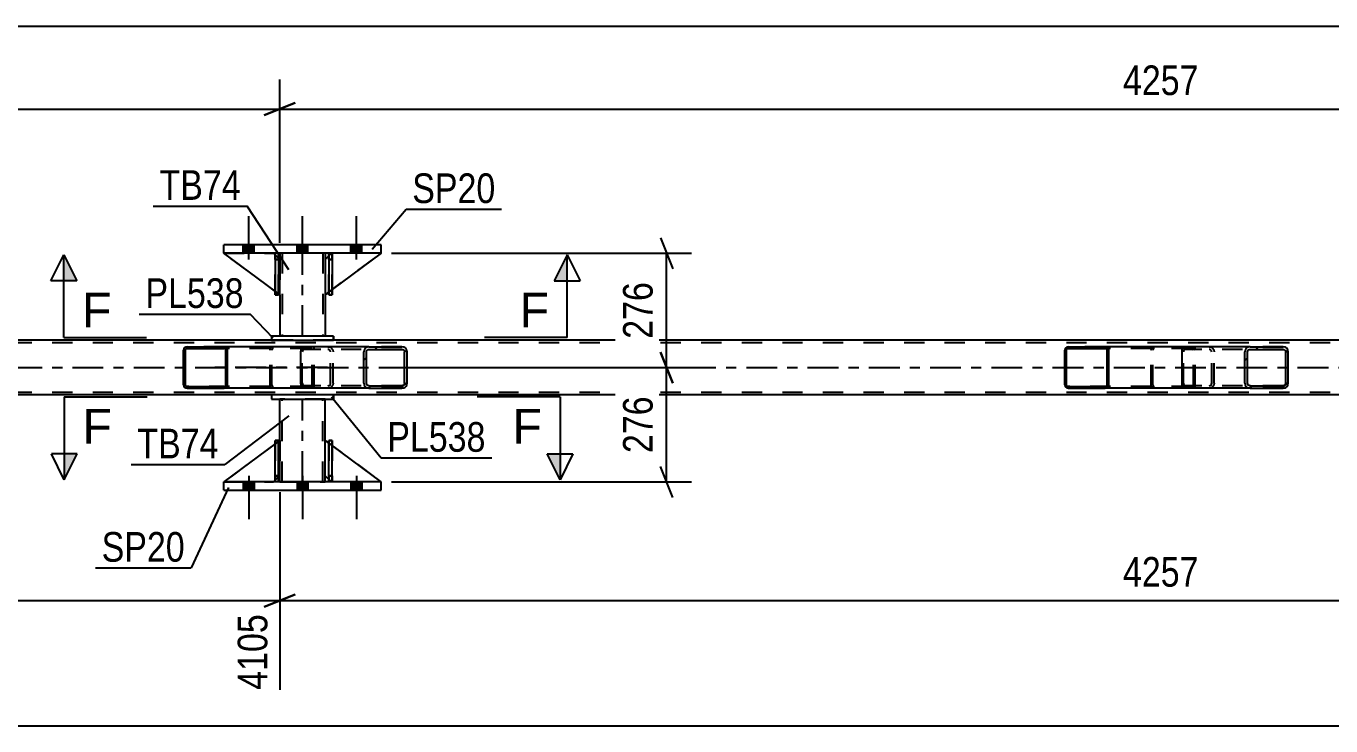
# Model space of a CAD drawing. Header units: millimetres. Extents: x -74 to 767, y -439 to 155.
# Drawn here: x 160.7 to 286.8, y -247.6 to -180 of the extents above; entities that cross this region are included whole.
import ezdxf

# ---------------------------------------------------------------- set-up
doc = ezdxf.new("R2010")
doc.units = ezdxf.units.MM
doc.linetypes.add('DXK_LINE_DOT2', pattern=[3.9198, 1.9599, -1.9599])
doc.linetypes.add('DXK_LINE_DOT3', pattern=[5.9187, 2.979, -0.9799, 0.9799, -0.9799])
doc.styles.add('Arial', font='arial.ttf', dxfattribs={"height": 0.2})
doc.styles.add('Arial Narrow', font='ARIALN.TTF', dxfattribs={"height": 0.2})

# ---------------------------------------------------------------- blocks, each defined once
blk = doc.blocks.new('Part-814185030-5312 - 5260')
at = {"color": 7, "linetype": 'DXK_LINE_DOT2'}
for p, q in [((185.12, -220.03), (184.8, -220.03)), ((184.8, -223.43), (184.8, -220.03)), ((184.8, -224.03), (184.8, -220.03)), ((185.12, -220.03), (185.12, -223.43)), ((185.12, -224.03), (185.12, -220.03)), ((185.12, -223.43), (184.8, -223.43)), ((184.8, -224.03), (184.8, -223.43)), ((185.12, -224.03), (184.8, -224.03)), ((185.12, -223.43), (185.12, -224.03)), ((185.12, -224.03), (185.12, -224.03))]:
    blk.add_line(p, q, dxfattribs=at)
blk = doc.blocks.new('Part-814185030-5344 - 5260')
at = {"color": 7, "linetype": 'DXK_LINE_DOT2'}
for p, q in [((190.25, -201.95), (189.65, -202.55)), ((189.65, -205.95), (195.05, -201.95)), ((189.65, -202.55), (189.65, -205.95)), ((195.05, -201.95), (190.25, -201.95))]:
    blk.add_line(p, q, dxfattribs=at)
blk = doc.blocks.new('Part-814185030-5385 - 5260')
at = {"color": 2, "linetype": 'Continuous'}
for p, q in [((185.25, -220.03), (185.25, -216.03)), ((189.65, -220.03), (189.65, -216.03)), ((185.25, -224.03), (185.25, -223.43)), ((189.65, -224.03), (189.65, -223.43))]:
    blk.add_line(p, q, dxfattribs=at)
at = {"color": 7, "linetype": 'DXK_LINE_DOT2'}
for p, q in [((189.65, -216.03), (185.25, -216.03)), ((185.49, -224.03), (185.49, -216.03)), ((189.41, -224.03), (189.41, -216.03)), ((185.25, -223.43), (185.25, -220.03)), ((189.65, -223.43), (189.65, -220.03)), ((185.25, -224.03), (189.65, -224.03))]:
    blk.add_line(p, q, dxfattribs=at)
at = {"color": 7, "linetype": 'DXK_LINE_DOT3'}
blk.add_line((187.45, -224.03), (187.45, -216.03), dxfattribs=at)
blk = doc.blocks.new('Part-814185030-5314 - 5260')
at = {"color": 2, "linetype": 'Continuous'}
for p, q in [((184.8, -224.03), (184.8, -220.03)), ((184.8, -220.03), (185.12, -220.03)), ((185.12, -224.03), (185.12, -220.03)), ((184.8, -224.03), (184.8, -224.03)), ((185.12, -224.03), (184.8, -224.03))]:
    blk.add_line(p, q, dxfattribs=at)
at = {"color": 7, "linetype": 'DXK_LINE_DOT2'}
for p, q in [((184.8, -220.03), (184.8, -223.43)), ((185.12, -223.43), (185.12, -220.03)), ((184.8, -223.43), (184.8, -224.03)), ((184.8, -223.43), (185.12, -223.43)), ((185.12, -224.03), (185.12, -223.43)), ((185.12, -224.03), (185.12, -224.03))]:
    blk.add_line(p, q, dxfattribs=at)
blk = doc.blocks.new('Part-814185030-5380 - 5260')
at = {"color": 2, "linetype": 'Continuous'}
for p, q in [((184.45, -215.63), (184.45, -216.03)), ((190.45, -215.63), (184.45, -215.63)), ((184.45, -216.03), (190.45, -216.03)), ((190.45, -215.63), (190.45, -216.03)), ((190.45, -215.63), (190.45, -215.63)), ((190.45, -216.03), (190.45, -216.03))]:
    blk.add_line(p, q, dxfattribs=at)
at = {"color": 7, "linetype": 'DXK_LINE_DOT2'}
for p, q in [((184.45, -215.63), (184.45, -216.03)), ((190.45, -216.03), (190.45, -215.63)), ((190.45, -215.63), (190.45, -215.63)), ((190.45, -216.03), (190.45, -216.03))]:
    blk.add_line(p, q, dxfattribs=at)
blk = doc.blocks.new('Part-814185030-5315 - 5260')
at = {"color": 7, "linetype": 'DXK_LINE_DOT2'}
for p, q in [((185.25, -220.03), (179.85, -224.03)), ((185.25, -223.43), (185.25, -220.03)), ((185.25, -220.03), (185.25, -223.43)), ((179.85, -224.03), (184.65, -224.03)), ((184.65, -224.03), (185.25, -223.43)), ((185.25, -223.43), (184.65, -224.03)), ((185.25, -223.43), (185.25, -223.43))]:
    blk.add_line(p, q, dxfattribs=at)
blk = doc.blocks.new('Part-814185030-5316 - 5260')
at = {"color": 2, "linetype": 'Continuous'}
for p, q in [((184.8, -220.36), (179.85, -224.03)), ((185.25, -220.03), (185.12, -220.12)), ((185.25, -223.43), (185.25, -220.03)), ((184.8, -223.87), (184.65, -224.03)), ((185.25, -223.43), (185.12, -223.55)), ((185.25, -223.43), (185.25, -223.43))]:
    blk.add_line(p, q, dxfattribs=at)
at = {"color": 7, "linetype": 'DXK_LINE_DOT2'}
for p, q in [((185.12, -220.12), (184.8, -220.36)), ((185.25, -223.43), (185.25, -220.03)), ((179.85, -224.03), (184.65, -224.03)), ((185.25, -223.43), (184.65, -224.03)), ((185.12, -223.55), (184.8, -223.87))]:
    blk.add_line(p, q, dxfattribs=at)
blk = doc.blocks.new('Part-814185030-5317 - 5260')
at = {"color": 7, "linetype": 'DXK_LINE_DOT2'}
for p, q in [((190, -202.55), (190, -201.95)), ((190, -201.95), (190, -201.95)), ((190, -201.95), (190, -205.95)), ((190.32, -201.95), (190, -201.95)), ((190, -205.95), (190, -202.55)), ((190, -202.55), (190.32, -202.55)), ((190.32, -202.55), (190.32, -201.95)), ((190.32, -205.95), (190.32, -201.95)), ((190.32, -202.55), (190.32, -205.95)), ((190, -205.95), (190.32, -205.95))]:
    blk.add_line(p, q, dxfattribs=at)
blk = doc.blocks.new('Part-814185030-5318 - 5260')
at = {"color": 7, "linetype": 'DXK_LINE_DOT2'}
for p, q in [((189.65, -223.43), (189.65, -220.03)), ((189.65, -220.03), (195.05, -224.03)), ((190.25, -224.03), (189.65, -223.43)), ((195.05, -224.03), (190.25, -224.03))]:
    blk.add_line(p, q, dxfattribs=at)
blk = doc.blocks.new('Part-814185030-5319 - 5260')
at = {"color": 2, "linetype": 'Continuous'}
for p, q in [((189.65, -223.43), (189.65, -220.03)), ((190, -220.29), (189.65, -220.03)), ((195.05, -224.03), (190.32, -220.53)), ((190, -223.78), (189.65, -223.43))]:
    blk.add_line(p, q, dxfattribs=at)
at = {"color": 7, "linetype": 'DXK_LINE_DOT2'}
for p, q in [((190.32, -220.53), (190, -220.29)), ((190.25, -224.03), (190, -223.78)), ((195.05, -224.03), (190.25, -224.03)), ((195.05, -224.03), (195.05, -224.03)), ((195.05, -224.03), (195.05, -224.03))]:
    blk.add_line(p, q, dxfattribs=at)
blk = doc.blocks.new('Part-814185030-5403 - 5260')
at = {"color": 2, "linetype": 'Continuous'}
for p, q in [((185.25, -201.95), (185.25, -202.55)), ((189.65, -201.95), (189.65, -202.55)), ((185.25, -205.95), (185.25, -209.95)), ((189.65, -205.95), (189.65, -209.95))]:
    blk.add_line(p, q, dxfattribs=at)
at = {"color": 7, "linetype": 'DXK_LINE_DOT2'}
for p, q in [((189.65, -201.95), (185.25, -201.95)), ((185.25, -202.55), (185.25, -205.95)), ((185.49, -201.95), (185.49, -209.95)), ((189.41, -201.95), (189.41, -209.95)), ((189.65, -202.55), (189.65, -205.95)), ((189.65, -209.95), (185.25, -209.95))]:
    blk.add_line(p, q, dxfattribs=at)
at = {"color": 7, "linetype": 'DXK_LINE_DOT3'}
blk.add_line((187.45, -209.95), (187.45, -201.95), dxfattribs=at)
blk = doc.blocks.new('Part-814185030-5341 - 5260')
at = {"color": 2, "linetype": 'Continuous'}
for p, q in [((185.12, -201.95), (184.8, -201.95)), ((184.8, -201.95), (184.8, -205.95)), ((185.12, -201.95), (185.12, -201.95)), ((185.12, -201.95), (185.12, -205.95)), ((185.12, -205.95), (184.8, -205.95))]:
    blk.add_line(p, q, dxfattribs=at)
at = {"color": 7, "linetype": 'DXK_LINE_DOT2'}
for p, q in [((184.8, -202.55), (184.8, -201.95)), ((185.12, -202.55), (184.8, -202.55)), ((184.8, -202.55), (184.8, -205.95)), ((185.12, -202.55), (185.12, -201.95)), ((185.12, -201.95), (185.12, -201.95)), ((185.12, -205.95), (185.12, -202.55))]:
    blk.add_line(p, q, dxfattribs=at)
blk = doc.blocks.new('Part-814185030-5413 - 5260')
at = {"linetype": 'Continuous'}
h = blk.add_hatch(dxfattribs=at)
h.set_pattern_fill('', scale=0.7, style=0, pattern_type=0)
h.set_pattern_definition([(45, (180.1868, -211.185), (-1.57154, 1.57154), [])])
h.paths.add_polyline_path([(180.21, -211.31), (180.19, -211.19), (180.11, -211.08), (180, -211.01), (179.87, -210.99), (176.3, -210.99), (176.17, -211.01), (176.06, -211.08), (175.98, -211.19), (175.96, -211.31), (175.96, -214.67), (175.98, -214.79), (176.06, -214.89), (176.17, -214.96), (176.3, -214.99), (179.87, -214.99), (180, -214.96), (180.11, -214.89), (180.19, -214.79), (180.21, -214.67)])
h.paths.add_polyline_path([(180.03, -214.73), (179.99, -214.78), (179.94, -214.82), (179.87, -214.83), (176.3, -214.83), (176.23, -214.82), (176.18, -214.78), (176.14, -214.73), (176.13, -214.67), (176.13, -211.31), (176.14, -211.25), (176.18, -211.19), (176.23, -211.16), (176.3, -211.15), (179.87, -211.15), (179.94, -211.16), (179.99, -211.19), (180.03, -211.25), (180.04, -211.31), (180.04, -214.67)])
at = {"color": 2, "linetype": 'Continuous'}
for p, q in [((175.98, -211.19), (175.96, -211.31)), ((175.96, -214.67), (175.96, -211.31)), ((176.13, -211.31), (176.14, -211.25)), ((176.13, -214.67), (176.13, -211.31)), ((176.14, -211.25), (176.18, -211.19)), ((176.3, -210.99), (176.17, -211.01)), ((176.18, -211.19), (176.23, -211.16)), ((176.23, -211.16), (176.3, -211.15)), ((176.3, -210.99), (179.87, -210.99)), ((176.3, -211.15), (179.87, -211.15)), ((187.57, -210.99), (179.87, -210.99)), ((180, -211.01), (179.87, -210.99)), ((179.87, -211.15), (179.94, -211.16)), ((179.94, -211.16), (179.99, -211.19)), ((179.99, -211.19), (180.03, -211.25)), ((180.03, -211.25), (180.04, -211.31)), ((180.04, -214.67), (180.04, -211.31)), ((180.21, -211.31), (180.19, -211.19)), ((180.21, -214.67), (180.21, -211.31)), ((175.96, -214.67), (175.98, -214.79)), ((176.14, -214.73), (176.13, -214.67)), ((176.18, -214.78), (176.14, -214.73)), ((176.17, -214.96), (176.3, -214.99)), ((176.23, -214.82), (176.18, -214.78)), ((176.3, -214.83), (176.23, -214.82)), ((176.3, -214.83), (179.87, -214.83)), ((176.3, -214.99), (179.87, -214.99)), ((179.94, -214.82), (179.87, -214.83)), ((179.87, -214.99), (180, -214.96)), ((187.57, -214.99), (179.87, -214.99)), ((179.99, -214.78), (179.94, -214.82)), ((180.03, -214.73), (179.99, -214.78)), ((180.04, -214.67), (180.03, -214.73)), ((180.19, -214.79), (180.21, -214.67))]:
    blk.add_line(p, q, dxfattribs=at)
at = {"color": 7, "linetype": 'DXK_LINE_DOT2'}
for p, q in [((179.87, -210.99), (176.3, -210.99)), ((188.22, -211.15), (176.3, -211.15)), ((184.31, -211.31), (184.33, -211.19)), ((184.31, -214.67), (184.31, -211.31)), ((184.49, -211.25), (184.48, -211.31)), ((184.48, -214.67), (184.48, -211.31)), ((184.53, -211.19), (184.49, -211.25)), ((184.52, -211.01), (184.65, -210.99)), ((184.58, -211.16), (184.53, -211.19)), ((184.65, -211.15), (184.58, -211.16)), ((188.22, -210.99), (187.57, -210.99)), ((188.22, -210.99), (188.35, -211.01)), ((188.29, -211.16), (188.22, -211.15)), ((188.34, -211.19), (188.29, -211.16)), ((188.38, -211.25), (188.34, -211.19)), ((188.39, -211.31), (188.38, -211.25)), ((188.39, -214.67), (188.39, -211.31)), ((188.54, -211.19), (188.56, -211.28)), ((188.56, -211.28), (188.56, -211.31)), ((188.56, -214.67), (188.56, -211.31)), ((188.22, -214.83), (176.3, -214.83)), ((179.87, -214.99), (176.3, -214.99)), ((184.33, -214.79), (184.31, -214.67)), ((184.48, -214.67), (184.49, -214.73)), ((184.49, -214.73), (184.53, -214.78)), ((184.65, -214.99), (184.52, -214.96)), ((184.53, -214.78), (184.58, -214.82)), ((184.58, -214.82), (184.65, -214.83)), ((188.22, -214.99), (187.57, -214.99)), ((188.22, -214.83), (188.29, -214.82)), ((188.35, -214.96), (188.22, -214.99)), ((188.29, -214.82), (188.34, -214.78)), ((188.34, -214.78), (188.38, -214.73)), ((188.38, -214.73), (188.39, -214.67)), ((188.56, -214.69), (188.54, -214.79)), ((188.56, -214.67), (188.56, -214.69))]:
    blk.add_line(p, q, dxfattribs=at)
at = {"color": 7, "linetype": 'DXK_LINE_DOT3'}
blk.add_line((189.85, -212.99), (178.08, -212.99), dxfattribs=at)
at = {"color": 2, "linetype": 'Continuous'}
for centre, start, end in [((176.28, -211.32), 110.7583, 155.68), ((179.89, -211.32), 24.32, 69.2417), ((176.28, -214.65), 204.32, 249.2417), ((179.89, -214.65), 290.7583, 335.68)]:
    blk.add_arc(centre, 0.331, start, end, dxfattribs=at)
at = {"color": 7, "linetype": 'DXK_LINE_DOT2'}
for centre, start, end in [((184.63, -211.32), 110.7583, 155.68), ((184.63, -214.65), 204.32, 249.2417), ((188.23, -214.65), 290.7583, 335.68)]:
    blk.add_arc(centre, 0.331, start, end, dxfattribs=at)
blk = doc.blocks.new('Part-814185030-5342 - 5260')
at = {"color": 7, "linetype": 'DXK_LINE_DOT2'}
for p, q in [((185.25, -205.95), (179.85, -201.95)), ((179.85, -201.95), (184.65, -201.95)), ((184.65, -201.95), (185.25, -202.55)), ((185.25, -202.55), (184.65, -201.95)), ((185.25, -202.55), (185.25, -205.95)), ((185.25, -202.55), (185.25, -202.55)), ((185.25, -202.55), (185.25, -205.95))]:
    blk.add_line(p, q, dxfattribs=at)
blk = doc.blocks.new('Part-814185030-5343 - 5260')
at = {"color": 2, "linetype": 'Continuous'}
for p, q in [((184.8, -205.62), (179.85, -201.95)), ((184.8, -202.1), (184.65, -201.95)), ((185.25, -202.55), (185.12, -202.42)), ((185.25, -202.55), (185.25, -202.55)), ((185.25, -205.95), (185.25, -202.55)), ((185.12, -205.85), (185.25, -205.95)), ((185.25, -205.95), (185.25, -205.95))]:
    blk.add_line(p, q, dxfattribs=at)
at = {"color": 7, "linetype": 'DXK_LINE_DOT2'}
for p, q in [((184.65, -201.95), (179.85, -201.95)), ((184.65, -201.95), (185.25, -202.55)), ((185.12, -202.42), (184.8, -202.1)), ((185.25, -202.55), (185.25, -205.95)), ((185.12, -205.85), (184.8, -205.62))]:
    blk.add_line(p, q, dxfattribs=at)
blk = doc.blocks.new('Part-814185030-5345 - 5260')
at = {"color": 2, "linetype": 'Continuous'}
for p, q in [((190, -202.19), (189.65, -202.55)), ((189.65, -202.55), (189.65, -205.95)), ((195.05, -201.95), (190.32, -205.45)), ((190, -205.69), (189.65, -205.95))]:
    blk.add_line(p, q, dxfattribs=at)
at = {"color": 7, "linetype": 'DXK_LINE_DOT2'}
for p, q in [((190.25, -201.95), (190, -202.19)), ((195.05, -201.95), (190.25, -201.95)), ((190.32, -205.45), (190, -205.69))]:
    blk.add_line(p, q, dxfattribs=at)
blk = doc.blocks.new('Part-814185030-5364 - 5260')
at = {"linetype": 'Continuous'}
h = blk.add_hatch(dxfattribs=at)
h.set_pattern_fill('', scale=0.7, style=0, pattern_type=0)
h.set_pattern_definition([(45, (265.3212, -211.185), (-1.57154, 1.57154), [])])
h.paths.add_polyline_path([(265.35, -211.31), (265.32, -211.19), (265.25, -211.08), (265.14, -211.01), (265.01, -210.99), (261.43, -210.99), (261.3, -211.01), (261.19, -211.08), (261.12, -211.19), (261.09, -211.31), (261.09, -214.67), (261.12, -214.79), (261.19, -214.89), (261.3, -214.96), (261.43, -214.99), (265.01, -214.99), (265.14, -214.96), (265.25, -214.89), (265.32, -214.79), (265.35, -214.67)])
h.paths.add_polyline_path([(265.16, -214.73), (265.13, -214.78), (265.07, -214.82), (265.01, -214.83), (261.43, -214.83), (261.37, -214.82), (261.31, -214.78), (261.27, -214.73), (261.26, -214.67), (261.26, -211.31), (261.27, -211.25), (261.31, -211.19), (261.37, -211.16), (261.43, -211.15), (265.01, -211.15), (265.07, -211.16), (265.13, -211.19), (265.16, -211.25), (265.18, -211.31), (265.18, -214.67)])
at = {"color": 2, "linetype": 'Continuous'}
for p, q in [((261.12, -211.19), (261.09, -211.31)), ((261.09, -214.67), (261.09, -211.31)), ((261.26, -211.31), (261.27, -211.25)), ((261.26, -214.67), (261.26, -211.31)), ((261.27, -211.25), (261.31, -211.19)), ((261.43, -210.99), (261.3, -211.01)), ((261.31, -211.19), (261.37, -211.16)), ((261.37, -211.16), (261.43, -211.15)), ((261.43, -210.99), (265.01, -210.99)), ((261.43, -211.15), (265.01, -211.15)), ((272.7, -210.99), (265.01, -210.99)), ((265.14, -211.01), (265.01, -210.99)), ((265.01, -211.15), (265.07, -211.16)), ((265.07, -211.16), (265.13, -211.19)), ((265.13, -211.19), (265.16, -211.25)), ((265.16, -211.25), (265.18, -211.31)), ((265.18, -214.67), (265.18, -211.31)), ((265.35, -211.31), (265.32, -211.19)), ((265.35, -214.67), (265.35, -211.31)), ((261.09, -214.67), (261.12, -214.79)), ((261.27, -214.73), (261.26, -214.67)), ((261.31, -214.78), (261.27, -214.73)), ((261.3, -214.96), (261.43, -214.99)), ((261.37, -214.82), (261.31, -214.78)), ((261.43, -214.83), (261.37, -214.82)), ((261.43, -214.83), (265.01, -214.83)), ((261.43, -214.99), (265.01, -214.99)), ((265.07, -214.82), (265.01, -214.83)), ((265.01, -214.99), (265.14, -214.96)), ((272.7, -214.99), (265.01, -214.99)), ((265.13, -214.78), (265.07, -214.82)), ((265.16, -214.73), (265.13, -214.78)), ((265.18, -214.67), (265.16, -214.73)), ((265.32, -214.79), (265.35, -214.67))]:
    blk.add_line(p, q, dxfattribs=at)
at = {"color": 7, "linetype": 'DXK_LINE_DOT2'}
for p, q in [((265.01, -210.99), (261.43, -210.99)), ((273.36, -211.15), (261.43, -211.15)), ((269.44, -211.31), (269.47, -211.19)), ((269.44, -214.67), (269.44, -211.31)), ((269.62, -211.25), (269.61, -211.31)), ((269.61, -214.67), (269.61, -211.31)), ((269.66, -211.19), (269.62, -211.25)), ((269.65, -211.01), (269.78, -210.99)), ((269.72, -211.16), (269.66, -211.19)), ((269.78, -211.15), (269.72, -211.16)), ((273.36, -210.99), (272.7, -210.99)), ((273.36, -210.99), (273.49, -211.01)), ((273.42, -211.16), (273.36, -211.15)), ((273.48, -211.19), (273.42, -211.16)), ((273.51, -211.25), (273.48, -211.19)), ((273.53, -211.31), (273.51, -211.25)), ((273.53, -214.67), (273.53, -211.31)), ((273.67, -211.19), (273.7, -211.31)), ((273.7, -214.67), (273.7, -211.31)), ((273.36, -214.83), (261.43, -214.83)), ((265.01, -214.99), (261.43, -214.99)), ((269.47, -214.79), (269.44, -214.67)), ((269.61, -214.67), (269.62, -214.73)), ((269.62, -214.73), (269.66, -214.78)), ((269.78, -214.99), (269.65, -214.96)), ((269.66, -214.78), (269.67, -214.79)), ((269.67, -214.79), (269.72, -214.82)), ((269.72, -214.82), (269.78, -214.83)), ((273.36, -214.99), (272.7, -214.99)), ((273.36, -214.83), (273.42, -214.82)), ((273.49, -214.96), (273.36, -214.99)), ((273.42, -214.82), (273.48, -214.78)), ((273.48, -214.78), (273.51, -214.73)), ((273.51, -214.73), (273.53, -214.67)), ((273.7, -214.67), (273.67, -214.79))]:
    blk.add_line(p, q, dxfattribs=at)
at = {"color": 2, "linetype": 'Continuous'}
for centre, start, end in [((261.42, -211.32), 110.7583, 155.68), ((265.02, -211.32), 24.32, 69.2417), ((261.42, -214.65), 204.32, 249.2417), ((265.02, -214.65), 290.7583, 335.68)]:
    blk.add_arc(centre, 0.331, start, end, dxfattribs=at)
at = {"color": 7, "linetype": 'DXK_LINE_DOT2'}
for centre, start, end in [((269.77, -211.32), 110.7583, 155.68), ((273.37, -211.32), 24.32, 69.2417), ((269.77, -214.65), 204.32, 249.2417), ((273.37, -214.65), 290.7583, 335.68)]:
    blk.add_arc(centre, 0.331, start, end, dxfattribs=at)
blk = doc.blocks.new('Part-814185030-5480 - 5260')
at = {"linetype": 'Continuous'}
h = blk.add_hatch(dxfattribs=at)
h.set_pattern_fill('', scale=0.7, style=0, pattern_type=0)
h.set_pattern_definition([(45, (282.6533, -211.2838), (-1.57154, 1.57154), [])])
h.paths.add_polyline_path([(282.69, -211.47), (282.65, -211.28), (282.54, -211.13), (282.38, -211.02), (282.19, -210.99), (279, -210.99), (278.81, -211.02), (278.65, -211.13), (278.54, -211.28), (278.5, -211.47), (278.5, -214.51), (278.54, -214.69), (278.65, -214.85), (278.81, -214.95), (279, -214.99), (282.19, -214.99), (282.38, -214.95), (282.54, -214.85), (282.65, -214.69), (282.69, -214.51)])
h.paths.add_polyline_path([(282.42, -214.6), (282.37, -214.68), (282.29, -214.73), (282.19, -214.75), (279, -214.75), (278.91, -214.73), (278.83, -214.68), (278.77, -214.6), (278.75, -214.51), (278.75, -211.47), (278.77, -211.38), (278.83, -211.3), (278.91, -211.25), (279, -211.23), (282.19, -211.23), (282.29, -211.25), (282.37, -211.3), (282.42, -211.38), (282.44, -211.47), (282.44, -214.51)])
at = {"color": 2, "linetype": 'Continuous'}
for p, q in [((272.43, -211.47), (272.45, -211.28)), ((272.43, -214.51), (272.43, -211.47)), ((272.45, -211.28), (272.51, -211.13)), ((272.51, -211.13), (272.6, -211.02)), ((272.6, -211.02), (272.7, -210.99)), ((279, -210.99), (272.7, -210.99)), ((278.54, -211.28), (278.5, -211.47)), ((278.5, -214.51), (278.5, -211.47)), ((278.75, -211.47), (278.77, -211.38)), ((278.75, -214.51), (278.75, -211.47)), ((278.77, -211.38), (278.83, -211.3)), ((279, -210.99), (278.81, -211.02)), ((278.83, -211.3), (278.91, -211.25)), ((278.91, -211.25), (279, -211.23)), ((279, -210.99), (282.19, -210.99)), ((279, -211.23), (282.19, -211.23)), ((282.38, -211.02), (282.19, -210.99)), ((282.19, -211.23), (282.29, -211.25)), ((282.29, -211.25), (282.37, -211.3)), ((282.37, -211.3), (282.42, -211.38)), ((282.42, -211.38), (282.44, -211.47)), ((282.44, -214.51), (282.44, -211.47)), ((282.69, -211.47), (282.65, -211.28)), ((282.69, -214.51), (282.69, -211.47)), ((272.45, -214.69), (272.43, -214.51)), ((272.51, -214.85), (272.45, -214.69)), ((272.6, -214.95), (272.51, -214.85)), ((272.7, -214.99), (272.6, -214.95)), ((279, -214.99), (272.7, -214.99)), ((278.5, -214.51), (278.54, -214.69)), ((278.77, -214.6), (278.75, -214.51)), ((278.83, -214.68), (278.77, -214.6)), ((278.81, -214.95), (279, -214.99)), ((278.91, -214.73), (278.83, -214.68)), ((279, -214.75), (278.91, -214.73)), ((279, -214.75), (282.19, -214.75)), ((279, -214.99), (282.19, -214.99)), ((282.29, -214.73), (282.19, -214.75)), ((282.19, -214.99), (282.38, -214.95)), ((282.37, -214.68), (282.29, -214.73)), ((282.42, -214.6), (282.37, -214.68)), ((282.44, -214.51), (282.42, -214.6)), ((282.65, -214.69), (282.69, -214.51))]:
    blk.add_line(p, q, dxfattribs=at)
at = {"color": 7, "linetype": 'DXK_LINE_DOT2'}
for p, q in [((272.58, -211.38), (272.57, -211.47)), ((272.57, -214.51), (272.57, -211.47)), ((272.61, -211.3), (272.58, -211.38)), ((272.65, -211.25), (272.61, -211.3)), ((272.7, -211.23), (272.65, -211.25)), ((282.19, -211.23), (272.7, -211.23)), ((273.7, -211.23), (273.7, -210.99)), ((275.04, -210.99), (275.23, -211.02)), ((275.13, -211.25), (275.04, -211.23)), ((275.22, -211.3), (275.13, -211.25)), ((275.27, -211.38), (275.22, -211.3)), ((275.29, -211.47), (275.27, -211.38)), ((275.29, -214.51), (275.29, -211.47)), ((275.5, -211.28), (275.54, -211.47)), ((275.54, -214.51), (275.54, -211.47)), ((282.19, -210.99), (279, -210.99)), ((272.57, -214.51), (272.58, -214.6)), ((272.58, -214.6), (272.61, -214.68)), ((272.61, -214.68), (272.65, -214.73)), ((272.65, -214.73), (272.7, -214.75)), ((282.19, -214.75), (272.7, -214.75)), ((273.7, -214.99), (273.7, -214.75)), ((275.04, -214.75), (275.13, -214.73)), ((275.23, -214.95), (275.04, -214.99)), ((275.13, -214.73), (275.22, -214.68)), ((275.22, -214.68), (275.27, -214.6)), ((275.27, -214.6), (275.29, -214.51)), ((275.54, -214.51), (275.5, -214.69)), ((282.19, -214.99), (279, -214.99))]:
    blk.add_line(p, q, dxfattribs=at)
for centre, start, end in [((275.05, -211.48), 23.8494, 68.8059), ((275.05, -214.49), 291.1941, 336.1506)]:
    blk.add_arc(centre, 0.492, start, end, dxfattribs=at)
at = {"color": 2, "linetype": 'Continuous'}
for centre, start, end in [((278.99, -211.48), 111.1941, 156.1506), ((282.2, -211.48), 23.8494, 68.8059), ((278.99, -214.49), 203.8494, 248.8059), ((282.2, -214.49), 291.1941, 336.1506)]:
    blk.add_arc(centre, 0.492, start, end, dxfattribs=at)
blk = doc.blocks.new('Part-814185030-5372 - 5260')
at = {"color": 2, "linetype": 'Continuous'}
for p, q in [((190, -224.03), (190, -220.03)), ((190, -220.03), (190.32, -220.03)), ((190.32, -224.03), (190.32, -220.03)), ((190, -224.03), (190, -224.03)), ((190.32, -224.03), (190, -224.03))]:
    blk.add_line(p, q, dxfattribs=at)
at = {"color": 7, "linetype": 'DXK_LINE_DOT2'}
for p, q in [((190, -220.03), (190, -223.43)), ((190.32, -223.43), (190.32, -220.03)), ((190, -223.43), (190, -224.03)), ((190, -223.43), (190.32, -223.43)), ((190.32, -224.03), (190.32, -223.43)), ((190.32, -224.03), (190.32, -224.03))]:
    blk.add_line(p, q, dxfattribs=at)
blk = doc.blocks.new('Part-814185030-5374 - 5260')
at = {"color": 7, "linetype": 'DXK_LINE_DOT2'}
for p, q in [((190.32, -220.03), (190, -220.03)), ((190, -223.43), (190, -220.03)), ((190, -224.03), (190, -220.03)), ((190.32, -220.03), (190.32, -223.43)), ((190.32, -224.03), (190.32, -220.03)), ((190.32, -223.43), (190, -223.43)), ((190, -224.03), (190, -223.43)), ((190.32, -224.03), (190, -224.03)), ((190.32, -223.43), (190.32, -224.03)), ((190.32, -224.03), (190.32, -224.03))]:
    blk.add_line(p, q, dxfattribs=at)
blk = doc.blocks.new('Part-814185030-5390 - 5260')
at = {"color": 2, "linetype": 'Continuous'}
for p, q in [((179.85, -201.95), (179.85, -201.15)), ((195.05, -201.15), (179.85, -201.15)), ((195.05, -201.95), (195.05, -201.15)), ((195.05, -201.95), (179.85, -201.95))]:
    blk.add_line(p, q, dxfattribs=at)
at = {"color": 7, "linetype": 'DXK_LINE_DOT2'}
for p, q in [((179.85, -201.95), (179.85, -201.15)), ((195.05, -201.95), (195.05, -201.15))]:
    blk.add_line(p, q, dxfattribs=at)
blk = doc.blocks.new('Part-814185030-5395 - 5260')
at = {"color": 2, "linetype": 'Continuous'}
for p, q in [((179.85, -224.83), (179.85, -224.03)), ((195.05, -224.03), (179.85, -224.03)), ((195.05, -224.83), (195.05, -224.03)), ((179.85, -224.83), (195.05, -224.83))]:
    blk.add_line(p, q, dxfattribs=at)
at = {"color": 7, "linetype": 'DXK_LINE_DOT2'}
for p, q in [((179.85, -224.83), (179.85, -224.03)), ((195.05, -224.83), (195.05, -224.03))]:
    blk.add_line(p, q, dxfattribs=at)
blk = doc.blocks.new('Part-814185030-5397 - 5260')
at = {"color": 7, "linetype": 'DXK_LINE_DOT2'}
for p, q in [((184.8, -202.55), (184.8, -201.95)), ((184.8, -201.95), (184.8, -201.95)), ((184.8, -201.95), (184.8, -205.95)), ((185.12, -201.95), (184.8, -201.95)), ((184.8, -205.95), (184.8, -202.55)), ((184.8, -202.55), (185.12, -202.55)), ((185.12, -202.55), (185.12, -201.95)), ((185.12, -205.95), (185.12, -201.95)), ((185.12, -202.55), (185.12, -205.95)), ((184.8, -205.95), (185.12, -205.95))]:
    blk.add_line(p, q, dxfattribs=at)
blk = doc.blocks.new('Part-814185030-5414 - 5260')
at = {"linetype": 'Continuous'}
h = blk.add_hatch(dxfattribs=at)
h.set_pattern_fill('', scale=0.7, style=0, pattern_type=0)
h.set_pattern_definition([(45, (197.5192, -211.2838), (-1.57154, 1.57154), [])])
h.paths.add_polyline_path([(197.56, -211.47), (197.52, -211.28), (197.41, -211.13), (197.25, -211.02), (197.05, -210.99), (193.87, -210.99), (193.68, -211.02), (193.51, -211.13), (193.41, -211.28), (193.37, -211.47), (193.37, -214.51), (193.41, -214.69), (193.51, -214.85), (193.68, -214.95), (193.87, -214.99), (197.05, -214.99), (197.25, -214.95), (197.41, -214.85), (197.52, -214.69), (197.56, -214.51)])
h.paths.add_polyline_path([(197.29, -214.6), (197.23, -214.68), (197.15, -214.73), (197.05, -214.75), (193.87, -214.75), (193.77, -214.73), (193.69, -214.68), (193.64, -214.6), (193.62, -214.51), (193.62, -211.47), (193.64, -211.38), (193.69, -211.3), (193.77, -211.25), (193.87, -211.23), (197.05, -211.23), (197.15, -211.25), (197.23, -211.3), (197.29, -211.38), (197.31, -211.47), (197.31, -214.51)])
at = {"color": 2, "linetype": 'Continuous'}
for p, q in [((187.3, -211.47), (187.32, -211.28)), ((187.3, -214.51), (187.3, -211.47)), ((187.32, -211.28), (187.38, -211.13)), ((187.38, -211.13), (187.47, -211.02)), ((187.47, -211.02), (187.57, -210.99)), ((193.87, -210.99), (187.57, -210.99)), ((193.41, -211.28), (193.37, -211.47)), ((193.37, -214.51), (193.37, -211.47)), ((193.62, -211.47), (193.64, -211.38)), ((193.62, -214.51), (193.62, -211.47)), ((193.64, -211.38), (193.69, -211.3)), ((193.87, -210.99), (193.68, -211.02)), ((193.69, -211.3), (193.77, -211.25)), ((193.77, -211.25), (193.87, -211.23)), ((193.87, -210.99), (197.05, -210.99)), ((193.87, -211.23), (197.05, -211.23)), ((197.25, -211.02), (197.05, -210.99)), ((197.05, -211.23), (197.15, -211.25)), ((197.15, -211.25), (197.23, -211.3)), ((197.23, -211.3), (197.29, -211.38)), ((197.29, -211.38), (197.31, -211.47)), ((197.31, -214.51), (197.31, -211.47)), ((197.56, -211.47), (197.52, -211.28)), ((197.56, -214.51), (197.56, -211.47)), ((187.32, -214.69), (187.3, -214.51)), ((187.38, -214.85), (187.32, -214.69)), ((187.47, -214.95), (187.38, -214.85)), ((187.57, -214.99), (187.47, -214.95)), ((193.87, -214.99), (187.57, -214.99)), ((193.37, -214.51), (193.41, -214.69)), ((193.64, -214.6), (193.62, -214.51)), ((193.69, -214.68), (193.64, -214.6)), ((193.68, -214.95), (193.87, -214.99)), ((193.77, -214.73), (193.69, -214.68)), ((193.87, -214.75), (193.77, -214.73)), ((193.87, -214.75), (197.05, -214.75)), ((193.87, -214.99), (197.05, -214.99)), ((197.15, -214.73), (197.05, -214.75)), ((197.05, -214.99), (197.25, -214.95)), ((197.23, -214.68), (197.15, -214.73)), ((197.29, -214.6), (197.23, -214.68)), ((197.31, -214.51), (197.29, -214.6)), ((197.52, -214.69), (197.56, -214.51))]:
    blk.add_line(p, q, dxfattribs=at)
at = {"color": 7, "linetype": 'DXK_LINE_DOT2'}
for p, q in [((187.44, -211.38), (187.43, -211.47)), ((187.43, -214.51), (187.43, -211.47)), ((187.47, -211.3), (187.44, -211.38)), ((187.52, -211.25), (187.47, -211.3)), ((187.57, -211.23), (187.52, -211.25)), ((197.05, -211.23), (187.57, -211.23)), ((188.56, -211.23), (188.56, -210.99)), ((189.9, -210.99), (190.1, -211.02)), ((190, -211.25), (189.9, -211.23)), ((190.08, -211.3), (190, -211.25)), ((190.14, -211.38), (190.08, -211.3)), ((190.16, -211.47), (190.14, -211.38)), ((190.16, -214.51), (190.16, -211.47)), ((190.37, -211.28), (190.41, -211.47)), ((190.41, -214.51), (190.41, -211.47)), ((197.05, -210.99), (193.87, -210.99)), ((187.43, -214.51), (187.44, -214.6)), ((187.44, -214.6), (187.47, -214.68)), ((187.47, -214.68), (187.52, -214.73)), ((187.52, -214.73), (187.57, -214.75)), ((197.05, -214.75), (187.57, -214.75)), ((188.56, -214.99), (188.56, -214.75)), ((189.9, -214.75), (190, -214.73)), ((190.1, -214.95), (189.9, -214.99)), ((190, -214.73), (190.08, -214.68)), ((190.08, -214.68), (190.14, -214.6)), ((190.14, -214.6), (190.16, -214.51)), ((190.41, -214.51), (190.37, -214.69)), ((197.05, -214.99), (193.87, -214.99))]:
    blk.add_line(p, q, dxfattribs=at)
for centre, start, end in [((189.92, -211.48), 23.8494, 68.8059), ((189.92, -214.49), 291.1941, 336.1506)]:
    blk.add_arc(centre, 0.492, start, end, dxfattribs=at)
at = {"color": 2, "linetype": 'Continuous'}
for centre, start, end in [((193.86, -211.48), 111.1941, 156.1506), ((197.07, -211.48), 23.8494, 68.8059), ((193.86, -214.49), 203.8494, 248.8059), ((197.07, -214.49), 291.1941, 336.1506)]:
    blk.add_arc(centre, 0.492, start, end, dxfattribs=at)
blk = doc.blocks.new('Part-814185030-5419 - 5260')
at = {"color": 2, "linetype": 'Continuous'}
for p, q in [((190.32, -201.95), (190, -201.95)), ((190, -201.95), (190, -205.95)), ((190.32, -201.95), (190.32, -201.95)), ((190.32, -201.95), (190.32, -205.95)), ((190.32, -205.95), (190, -205.95))]:
    blk.add_line(p, q, dxfattribs=at)
at = {"color": 7, "linetype": 'DXK_LINE_DOT2'}
for p, q in [((190, -202.55), (190, -201.95)), ((190.32, -202.55), (190, -202.55)), ((190, -202.55), (190, -205.95)), ((190.32, -202.55), (190.32, -201.95)), ((190.32, -201.95), (190.32, -201.95)), ((190.32, -205.95), (190.32, -202.55))]:
    blk.add_line(p, q, dxfattribs=at)
blk = doc.blocks.new('Part-814185030-5430 - 5260')
at = {"color": 2, "linetype": 'Continuous'}
for p, q in [((184.45, -209.95), (184.45, -210.35)), ((190.45, -209.95), (184.45, -209.95)), ((184.45, -210.35), (190.45, -210.35)), ((190.45, -209.95), (190.45, -210.35)), ((190.45, -209.95), (190.45, -209.95)), ((190.45, -210.35), (190.45, -210.35))]:
    blk.add_line(p, q, dxfattribs=at)
at = {"color": 7, "linetype": 'DXK_LINE_DOT2'}
for p, q in [((184.45, -209.95), (184.45, -210.35)), ((190.45, -210.35), (190.45, -209.95)), ((190.45, -209.95), (190.45, -209.95)), ((190.45, -210.35), (190.45, -210.35))]:
    blk.add_line(p, q, dxfattribs=at)
blk = doc.blocks.new('Part-814185030-5479 - 5260')
at = {"color": 2, "linetype": 'Continuous'}
for p, q in [((184.45, -210.35), (46.85, -210.35)), ((354.71, -210.35), (190.45, -210.35)), ((184.45, -215.63), (46.85, -215.63)), ((354.71, -215.63), (190.45, -215.63))]:
    blk.add_line(p, q, dxfattribs=at)
at = {"color": 7, "linetype": 'DXK_LINE_DOT2'}
for p, q in [((190.45, -210.35), (184.45, -210.35)), ((623.83, -210.59), (46.85, -210.59)), ((623.83, -215.39), (46.85, -215.39)), ((190.45, -215.63), (184.45, -215.63))]:
    blk.add_line(p, q, dxfattribs=at)
at = {"color": 7, "linetype": 'DXK_LINE_DOT3'}
blk.add_line((46.85, -212.99), (623.83, -212.99), dxfattribs=at)
blk = doc.blocks.new('Bolt-814185030-5525 - 5260')
at = {"linetype": 'Continuous'}
for points in [[(182.77, -224.03), (181.73, -224.03), (181.73, -224.83), (182.77, -224.83)], [(182.77, -224.03), (181.73, -224.03), (181.73, -224.83), (182.77, -224.83)], [(182.77, -224.03), (181.73, -224.03), (181.73, -224.83), (182.77, -224.83)], [(187.97, -224.03), (186.93, -224.03), (186.93, -224.83), (187.97, -224.83)], [(187.97, -224.03), (186.93, -224.03), (186.93, -224.83), (187.97, -224.83)], [(193.17, -224.03), (192.13, -224.03), (192.13, -224.83), (193.17, -224.83)], [(193.17, -224.03), (192.13, -224.03), (192.13, -224.83), (193.17, -224.83)], [(193.17, -224.03), (192.13, -224.03), (192.13, -224.83), (193.17, -224.83)]]:
    blk.add_hatch(color=1, dxfattribs=at).paths.add_polyline_path(points)
at = {"color": 1, "linetype": 'Continuous'}
for p, q in [((181.73, -224.03), (181.73, -224.83)), ((181.73, -224.03), (181.73, -224.83)), ((181.73, -224.03), (181.73, -224.83)), ((182.25, -223.43), (182.25, -227.63)), ((182.25, -223.43), (182.25, -227.63)), ((182.25, -223.43), (182.25, -227.63)), ((182.77, -224.03), (182.77, -224.83)), ((182.77, -224.03), (182.77, -224.83)), ((182.77, -224.03), (182.77, -224.83)), ((186.93, -224.03), (186.93, -224.83)), ((186.93, -224.03), (186.93, -224.83)), ((187.45, -223.43), (187.45, -227.63)), ((187.45, -223.43), (187.45, -227.63)), ((187.97, -224.03), (187.97, -224.83)), ((187.97, -224.03), (187.97, -224.83)), ((192.13, -224.03), (192.13, -224.83)), ((192.13, -224.03), (192.13, -224.83)), ((192.13, -224.03), (192.13, -224.83)), ((192.65, -223.43), (192.65, -227.63)), ((192.65, -223.43), (192.65, -227.63)), ((192.65, -223.43), (192.65, -227.63)), ((193.17, -224.03), (193.17, -224.83)), ((193.17, -224.03), (193.17, -224.83)), ((193.17, -224.03), (193.17, -224.83))]:
    blk.add_line(p, q, dxfattribs=at)
blk = doc.blocks.new('Bolt-814185030-5526 - 5260')
at = {"linetype": 'Continuous'}
for points in [[(181.73, -201.95), (182.77, -201.95), (182.77, -201.15), (181.73, -201.15)], [(181.73, -201.95), (182.77, -201.95), (182.77, -201.15), (181.73, -201.15)], [(181.73, -201.95), (182.77, -201.95), (182.77, -201.15), (181.73, -201.15)], [(186.93, -201.95), (187.97, -201.95), (187.97, -201.15), (186.93, -201.15)], [(186.93, -201.95), (187.97, -201.95), (187.97, -201.15), (186.93, -201.15)], [(192.13, -201.95), (193.17, -201.95), (193.17, -201.15), (192.13, -201.15)], [(192.13, -201.95), (193.17, -201.95), (193.17, -201.15), (192.13, -201.15)], [(192.13, -201.95), (193.17, -201.95), (193.17, -201.15), (192.13, -201.15)]]:
    blk.add_hatch(color=1, dxfattribs=at).paths.add_polyline_path(points)
at = {"color": 1, "linetype": 'Continuous'}
for p, q in [((182.25, -202.55), (182.25, -198.35)), ((182.25, -202.55), (182.25, -198.35)), ((182.25, -202.55), (182.25, -198.35)), ((187.45, -202.55), (187.45, -198.35)), ((187.45, -202.55), (187.45, -198.35)), ((192.65, -202.55), (192.65, -198.35)), ((192.65, -202.55), (192.65, -198.35)), ((192.65, -202.55), (192.65, -198.35)), ((181.73, -201.95), (181.73, -201.15)), ((181.73, -201.95), (181.73, -201.15)), ((181.73, -201.95), (181.73, -201.15)), ((182.77, -201.95), (182.77, -201.15)), ((182.77, -201.95), (182.77, -201.15)), ((182.77, -201.95), (182.77, -201.15)), ((186.93, -201.95), (186.93, -201.15)), ((186.93, -201.95), (186.93, -201.15)), ((187.97, -201.95), (187.97, -201.15)), ((187.97, -201.95), (187.97, -201.15)), ((192.13, -201.95), (192.13, -201.15)), ((192.13, -201.95), (192.13, -201.15)), ((192.13, -201.95), (192.13, -201.15)), ((193.17, -201.95), (193.17, -201.15)), ((193.17, -201.95), (193.17, -201.15)), ((193.17, -201.95), (193.17, -201.15))]:
    blk.add_line(p, q, dxfattribs=at)
blk = doc.blocks.new('StraightDimension-814185030-10459 - 5260')
at = {"color": 7, "linetype": 'Continuous'}
for p, q in [((222.03, -200.45), (223.23, -203.45)), ((196.05, -201.95), (225.03, -201.95)), ((222.63, -212.99), (222.63, -201.95)), ((223.23, -214.49), (222.03, -211.49)), ((196.05, -212.99), (225.03, -212.99))]:
    blk.add_line(p, q, dxfattribs=at)
at = {"color": 0}
blk.add_wipeout([(221.88, -204.13), (217.68, -204.13), (217.68, -210.81), (221.88, -210.81)], dxfattribs=at)
at = {"color": 3, "style": 'Arial Narrow'}
blk.add_text('276', height=2.863, rotation=90.0002, dxfattribs=at).set_placement((221.28, -210.21))
blk = doc.blocks.new('StraightDimension-814185030-5656 - 5260')
at = {"color": 7, "linetype": 'Continuous'}
blk.add_line((35.99, -247.6), (634.69, -247.6), dxfattribs=at)
blk = doc.blocks.new('StraightDimension-814185030-5698 - 5260')
at = {"color": 7, "linetype": 'Continuous'}
for p, q in [((185.25, -225.03), (185.25, -244.11)), ((355.51, -225.03), (355.51, -244.11)), ((186.75, -234.9), (183.75, -236.1)), ((185.25, -235.5), (355.51, -235.5)), ((354.01, -236.1), (357.01, -234.9))]:
    blk.add_line(p, q, dxfattribs=at)
at = {"color": 0}
blk.add_wipeout([(274.64, -234.75), (274.64, -230.55), (266.12, -230.55), (266.12, -234.75)], dxfattribs=at)
at = {"color": 3, "style": 'Arial Narrow'}
blk.add_text('4257', height=2.863, dxfattribs=at).set_placement((266.72, -234.15))
at = {"color": 0, "linetype": 'Continuous'}
blk.add_wipeout([(354.91, -236.2), (350.71, -236.2), (350.71, -244.71), (354.91, -244.71)], dxfattribs=at)
at = {"color": 3, "linetype": 'Continuous', "style": 'Arial Narrow'}
blk.add_text('8362', height=2.863, rotation=90.0002, dxfattribs=at).set_placement((354.31, -244.11))
blk = doc.blocks.new('StraightDimension-814185030-5704 - 5260')
at = {"color": 7, "linetype": 'Continuous'}
for p, q in [((36.63, -216.63), (36.63, -238.63)), ((185.25, -225.03), (185.25, -244.11)), ((38.13, -234.9), (35.13, -236.1)), ((36.63, -235.5), (185.25, -235.5)), ((183.75, -236.1), (186.75, -234.9))]:
    blk.add_line(p, q, dxfattribs=at)
at = {"color": 0}
blk.add_wipeout([(115.19, -234.75), (115.19, -230.55), (106.68, -230.55), (106.68, -234.75)], dxfattribs=at)
at = {"color": 3, "style": 'Arial Narrow'}
blk.add_text('4105', height=2.863, dxfattribs=at).set_placement((107.28, -234.15))
at = {"color": 0, "linetype": 'Continuous'}
for points in [[(36.03, -236.2), (31.83, -236.2), (31.83, -239.23), (36.03, -239.23)], [(184.65, -236.2), (180.45, -236.2), (180.45, -244.71), (184.65, -244.71)]]:
    blk.add_wipeout(points, dxfattribs=at)
at = {"color": 3, "linetype": 'Continuous', "style": 'Arial Narrow'}
for s, height, p in [('0', 2.86, (35.43, -238.63)), ('4105', 2.863, (184.05, -244.11))]:
    blk.add_text(s, height=height, rotation=90.0002, dxfattribs=at).set_placement(p)
blk = doc.blocks.new('StraightDimension-814185030-5723 - 5260')
at = {"color": 7, "linetype": 'Continuous'}
for p, q in [((36.63, -209.35), (36.63, -185.17)), ((185.25, -200.95), (185.25, -185.17)), ((38.13, -187.42), (35.13, -188.62)), ((183.75, -188.62), (186.75, -187.42)), ((36.63, -188.02), (185.25, -188.02))]:
    blk.add_line(p, q, dxfattribs=at)
at = {"color": 0}
blk.add_wipeout([(115.19, -187.27), (115.19, -183.07), (106.68, -183.07), (106.68, -187.27)], dxfattribs=at)
at = {"color": 3, "style": 'Arial Narrow'}
blk.add_text('4105', height=2.863, dxfattribs=at).set_placement((107.28, -186.67))
blk = doc.blocks.new('StraightDimension-814185030-5727 - 5260')
at = {"color": 7, "linetype": 'Continuous'}
for p, q in [((185.25, -200.95), (185.25, -185.17)), ((355.51, -200.95), (355.51, -185.17)), ((186.75, -187.42), (183.75, -188.62)), ((354.01, -188.62), (357.01, -187.42)), ((185.25, -188.02), (355.51, -188.02))]:
    blk.add_line(p, q, dxfattribs=at)
at = {"color": 0}
blk.add_wipeout([(274.64, -187.27), (274.64, -183.07), (266.12, -183.07), (266.12, -187.27)], dxfattribs=at)
at = {"color": 3, "style": 'Arial Narrow'}
blk.add_text('4257', height=2.863, dxfattribs=at).set_placement((266.72, -186.67))
blk = doc.blocks.new('StraightDimension-814185030-9228 - 5260')
at = {"color": 7, "linetype": 'Continuous'}
blk.add_line((36.63, -180.01), (634.05, -180.01), dxfattribs=at)
blk = doc.blocks.new('StraightDimension-814185030-10460 - 5260')
at = {"color": 7, "linetype": 'Continuous'}
for p, q in [((222.03, -211.49), (223.23, -214.49)), ((196.05, -212.99), (225.03, -212.99)), ((222.63, -224.03), (222.63, -212.99)), ((223.23, -225.53), (222.03, -222.53)), ((196.05, -224.03), (225.03, -224.03))]:
    blk.add_line(p, q, dxfattribs=at)
at = {"color": 0}
blk.add_wipeout([(221.88, -215.17), (217.68, -215.17), (217.68, -221.85), (221.88, -221.85)], dxfattribs=at)
at = {"color": 3, "style": 'Arial Narrow'}
blk.add_text('276', height=2.863, rotation=90.0002, dxfattribs=at).set_placement((221.28, -221.25))
blk = doc.blocks.new('Mark-814185030-5391 - 5260')
at = {"color": 0}
blk.add_wipeout([(176.08, -231.74), (176.08, -228.74), (168.04, -228.74), (168.04, -231.74)], dxfattribs=at)
blk.add_wipeout([(176.08, -231.74), (176.08, -228.74), (168.04, -228.74), (168.04, -231.74)], dxfattribs=at)
at = {"color": 30, "linetype": 'Continuous'}
for p in [(180.31, -224.58), (167.44, -232.34)]:
    blk.add_line(p, (176.68, -232.34), dxfattribs=at)
at = {"color": 3, "style": 'Arial Narrow'}
blk.add_text('SP20', height=2.863, dxfattribs=at).set_placement((168.04, -231.74))
blk = doc.blocks.new('Mark-814185030-5399 - 5260')
at = {"color": 0}
blk.add_wipeout([(181.49, -196.79), (181.49, -193.79), (173.63, -193.79), (173.63, -196.79)], dxfattribs=at)
blk.add_wipeout([(181.49, -196.79), (181.49, -193.79), (173.63, -193.79), (173.63, -196.79)], dxfattribs=at)
at = {"color": 30, "linetype": 'Continuous'}
for p in [(173.03, -197.39), (186.14, -203.56)]:
    blk.add_line(p, (182.09, -197.39), dxfattribs=at)
at = {"color": 3, "style": 'Arial Narrow'}
blk.add_text('TB74', height=2.863, dxfattribs=at).set_placement((173.63, -196.79))
blk = doc.blocks.new('Mark-814185030-5386 - 5260')
at = {"color": 0}
blk.add_wipeout([(206.09, -197.1), (206.09, -194.1), (198.05, -194.1), (198.05, -197.1)], dxfattribs=at)
blk.add_wipeout([(206.09, -197.1), (206.09, -194.1), (198.05, -194.1), (198.05, -197.1)], dxfattribs=at)
at = {"color": 30, "linetype": 'Continuous'}
for p, q in [((194.19, -201.55), (197.45, -197.7)), ((197.45, -197.7), (206.69, -197.7))]:
    blk.add_line(p, q, dxfattribs=at)
at = {"color": 3, "style": 'Arial Narrow'}
blk.add_text('SP20', height=2.863, dxfattribs=at).set_placement((198.05, -197.1))
blk = doc.blocks.new('Mark-814185030-5381 - 5260')
at = {"color": 0}
blk.add_wipeout([(179.35, -221.76), (179.35, -218.76), (171.49, -218.76), (171.49, -221.76)], dxfattribs=at)
blk.add_wipeout([(179.35, -221.76), (179.35, -218.76), (171.49, -218.76), (171.49, -221.76)], dxfattribs=at)
at = {"color": 30, "linetype": 'Continuous'}
for p in [(186.14, -217.64), (170.89, -222.36)]:
    blk.add_line(p, (179.95, -222.36), dxfattribs=at)
at = {"color": 3, "style": 'Arial Narrow'}
blk.add_text('TB74', height=2.863, dxfattribs=at).set_placement((171.49, -221.76))
blk = doc.blocks.new('Mark-814185030-5376 - 5260')
at = {"color": 0}
blk.add_wipeout([(205.14, -221.12), (205.14, -218.12), (195.64, -218.12), (195.64, -221.12)], dxfattribs=at)
blk.add_wipeout([(205.14, -221.12), (205.14, -218.12), (195.64, -218.12), (195.64, -221.12)], dxfattribs=at)
at = {"color": 30, "linetype": 'Continuous'}
for p, q in [((190.25, -215.83), (195.04, -221.72)), ((195.04, -221.72), (205.74, -221.72))]:
    blk.add_line(p, q, dxfattribs=at)
at = {"color": 3, "style": 'Arial Narrow'}
blk.add_text('PL538', height=2.863, dxfattribs=at).set_placement((195.64, -221.12))
blk = doc.blocks.new('Mark-814185030-5426 - 5260')
at = {"color": 0}
blk.add_wipeout([(181.78, -207.23), (181.78, -204.23), (172.27, -204.23), (172.27, -207.23)], dxfattribs=at)
blk.add_wipeout([(181.78, -207.23), (181.78, -204.23), (172.27, -204.23), (172.27, -207.23)], dxfattribs=at)
at = {"color": 30, "linetype": 'Continuous'}
for p in [(171.67, -207.83), (184.61, -210.14)]:
    blk.add_line(p, (182.38, -207.83), dxfattribs=at)
at = {"color": 3, "style": 'Arial Narrow'}
blk.add_text('PL538', height=2.863, dxfattribs=at).set_placement((172.27, -207.23))
blk = doc.blocks.new('SectionMark-814185030-5745 - 5260')
at = {"linetype": 'Continuous'}
for points in [[(165.64, -204.6), (164.39, -204.6), (164.39, -202.1)], [(213.02, -204.6), (211.77, -204.6), (213.02, -202.1)]]:
    blk.add_hatch(color=6, dxfattribs=at).paths.add_polyline_path(points)
at = {"color": 6, "linetype": 'Continuous'}
for p, q in [((163.14, -204.6), (164.39, -202.1)), ((164.39, -210.1), (164.39, -202.1)), ((164.39, -202.1), (165.64, -204.6)), ((213.02, -202.1), (211.77, -204.6)), ((213.02, -210.1), (213.02, -202.1)), ((213.02, -202.1), (214.27, -204.6)), ((165.64, -204.6), (163.14, -204.6)), ((211.77, -204.6), (214.27, -204.6)), ((164.39, -210.1), (172.39, -210.1)), ((213.02, -210.1), (205.02, -210.1))]:
    blk.add_line(p, q, dxfattribs=at)
at = {"color": 0, "linetype": 'Continuous'}
for points in [[(168.99, -209.1), (168.99, -205.6), (166.14, -205.6), (166.14, -209.1)], [(211.27, -209.1), (211.27, -205.6), (208.42, -205.6), (208.42, -209.1)]]:
    blk.add_wipeout(points, dxfattribs=at)
at = {"color": 3, "linetype": 'Continuous', "style": 'Arial'}
for p in [(166.14, -209.1), (208.42, -209.1)]:
    blk.add_text('F', height=3.34, dxfattribs=at).set_placement(p)
blk = doc.blocks.new('SectionMark-814185030-5747 - 5260')
at = {"linetype": 'Continuous'}
for points in [[(164.43, -221.33), (165.68, -221.33), (164.43, -223.83)], [(211.08, -221.33), (212.33, -221.33), (212.33, -223.83)]]:
    blk.add_hatch(color=6, dxfattribs=at).paths.add_polyline_path(points)
at = {"color": 6, "linetype": 'Continuous'}
for p, q in [((164.43, -215.83), (172.43, -215.83)), ((164.43, -215.83), (164.43, -223.83)), ((212.33, -215.83), (204.33, -215.83)), ((212.33, -215.83), (212.33, -223.83)), ((164.43, -223.83), (163.18, -221.33)), ((165.68, -221.33), (163.18, -221.33)), ((164.43, -223.83), (165.68, -221.33)), ((211.08, -221.33), (213.58, -221.33)), ((212.33, -223.83), (211.08, -221.33)), ((213.58, -221.33), (212.33, -223.83))]:
    blk.add_line(p, q, dxfattribs=at)
at = {"color": 0, "linetype": 'Continuous'}
for points in [[(169.03, -220.33), (169.03, -216.83), (166.18, -216.83), (166.18, -220.33)], [(210.58, -220.33), (210.58, -216.83), (207.73, -216.83), (207.73, -220.33)]]:
    blk.add_wipeout(points, dxfattribs=at)
at = {"color": 3, "linetype": 'Continuous', "style": 'Arial'}
for p in [(166.18, -220.33), (207.73, -220.33)]:
    blk.add_text('F', height=3.34, dxfattribs=at).set_placement(p)

msp = doc.modelspace()

# ---------------------------------------------------------------- block references
for name in ['Bolt-814185030-5526 - 5260', 'Part-814185030-5390 - 5260', 'Part-814185030-5342 - 5260', 'Part-814185030-5343 - 5260', 'Part-814185030-5341 - 5260', 'Part-814185030-5397 - 5260', 'Part-814185030-5403 - 5260', 'Part-814185030-5344 - 5260', 'Part-814185030-5345 - 5260', 'Part-814185030-5317 - 5260', 'Part-814185030-5419 - 5260', 'Part-814185030-5479 - 5260', 'Part-814185030-5430 - 5260', 'Part-814185030-5413 - 5260', 'Part-814185030-5414 - 5260', 'Part-814185030-5364 - 5260', 'Part-814185030-5480 - 5260', 'Part-814185030-5380 - 5260', 'Part-814185030-5385 - 5260', 'Part-814185030-5315 - 5260', 'Part-814185030-5316 - 5260', 'Part-814185030-5312 - 5260', 'Part-814185030-5314 - 5260', 'Part-814185030-5318 - 5260', 'Part-814185030-5319 - 5260', 'Part-814185030-5372 - 5260', 'Part-814185030-5374 - 5260', 'Part-814185030-5395 - 5260', 'Bolt-814185030-5525 - 5260']:
    msp.add_blockref(name, (0, 0))

# ---------------------------------------------------------------- next in the draw order: block references
for name in ['StraightDimension-814185030-5723 - 5260', 'StraightDimension-814185030-10459 - 5260', 'StraightDimension-814185030-5656 - 5260']:
    msp.add_blockref(name, (0, 0))

# ---------------------------------------------------------------- next in the draw order: block references
for name in ['StraightDimension-814185030-5727 - 5260', 'StraightDimension-814185030-5698 - 5260']:
    msp.add_blockref(name, (0, 0))

# ---------------------------------------------------------------- next in the draw order: block references
for name in ['StraightDimension-814185030-9228 - 5260', 'StraightDimension-814185030-10460 - 5260', 'StraightDimension-814185030-5704 - 5260']:
    msp.add_blockref(name, (0, 0))

# ---------------------------------------------------------------- next in the draw order: block references
for name in ['Mark-814185030-5399 - 5260', 'Mark-814185030-5386 - 5260', 'Mark-814185030-5426 - 5260', 'Mark-814185030-5376 - 5260', 'Mark-814185030-5381 - 5260', 'Mark-814185030-5391 - 5260']:
    msp.add_blockref(name, (0, 0))

# ---------------------------------------------------------------- next in the draw order: block references
for name in ['SectionMark-814185030-5745 - 5260', 'SectionMark-814185030-5747 - 5260']:
    msp.add_blockref(name, (0, 0))

doc.saveas('drawing.dxf')
